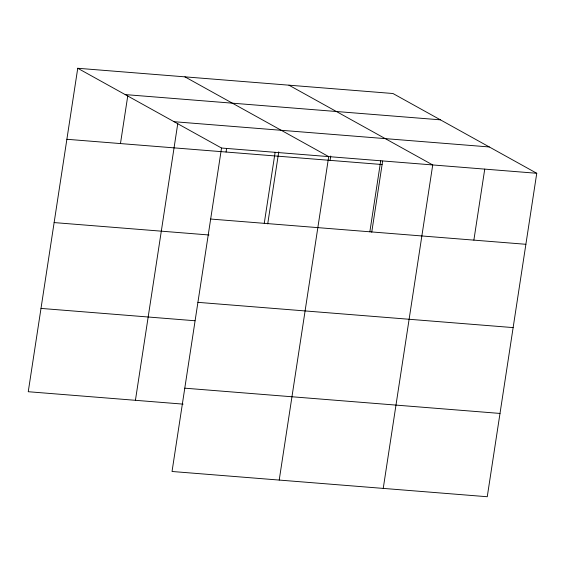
<?xml version="1.0" encoding="UTF-8"?>
<svg xmlns="http://www.w3.org/2000/svg" width="565" height="565" viewBox="0 0 565 565"><rect width="100%" height="100%" fill="white"/><g stroke="black" fill="none" stroke-linecap="round" stroke-linejoin="round"><path stroke-width="0.85" d="M77.744 68.266L221.529 148.03L172.035 471.485L487.256 496.734L536.75 173.278L392.965 93.515L77.744 68.266L28.25 391.722L183.102 404.123M120.465 143.567L127.754 95.937M135.423 400.303L177.763 123.615M226.064 152.027L226.593 148.567M264.251 223.337L275.12 152.324M267.718 223.881L278.743 151.865M279.209 480.066L328.703 156.618L184.917 76.847M330.087 160.361L330.751 156.032M369.849 231.791L380.718 160.785M371.742 232.215L382.632 161.06M383.232 488.4L432.726 164.952L288.941 85.181M473.873 240.125L484.742 169.119M125.197 94.588L440.418 119.837M174.084 121.708L489.304 146.957M221.529 148.03L536.75 173.278M66.882 139.28L382.102 164.528M210.66 219.043L525.881 244.292M54.134 222.582L208.986 234.984M197.912 302.346L513.133 327.601M40.998 308.412L194.982 320.751M184.783 388.176L500.004 413.432"/></g></svg>
